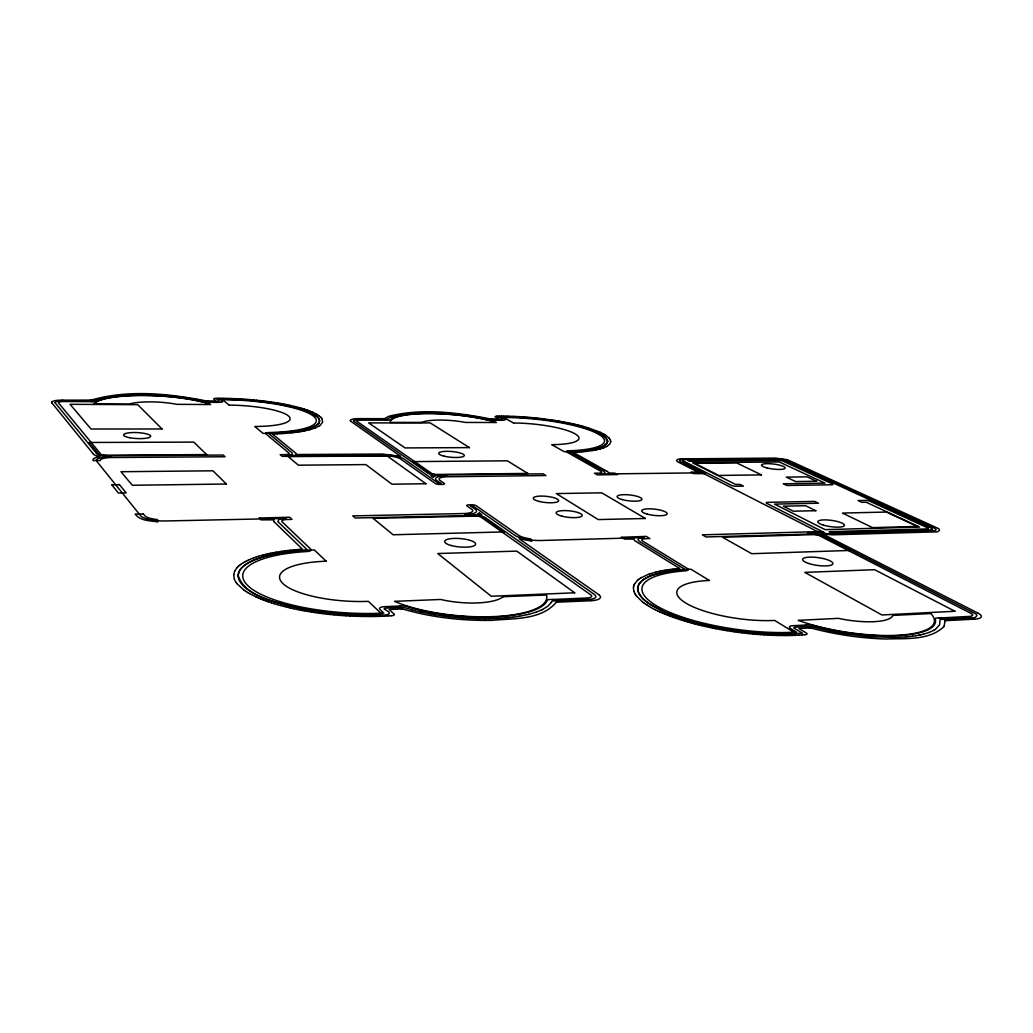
<?xml version="1.0" encoding="UTF-8"?>
<svg xmlns="http://www.w3.org/2000/svg" width="1033" height="1033" viewBox="0 0 1033 1033"><rect width="100%" height="100%" fill="white"/><g stroke="black" fill="none" stroke-linecap="round" stroke-linejoin="round"><path stroke-width="1.5" d="M633.423 587.803L633.758 590.837M238.21 575.807C238.391 568.821 245.053 564.483 250.632 561.616M233.742 574.555L234.233 578.919L235.886 582.302M610.761 441.53L609.767 444.138L606.655 446.514M607.636 441.207C604.834 449.071 593.652 448.645 586.809 450.323M353.557 420.638L354.035 421.438M633.423 587.751L633.539 586.809M233.742 574.49L234.633 571.339M633.552 586.757L633.758 585.827M633.784 585.776L634.107 584.872M51.663 402.237L51.727 402.057A5.591 1.136 2.5 0 1 51.895 401.863M638.756 584.536L637.697 589.223L638.82 593.265L642.758 598.546L647.885 602.859L665.575 612.504L690.509 621.233L720.44 628.167L749.002 632.235L777.048 633.991L802.551 633.242L794.3 628.219A3.022 0.878 8.3 0 1 795.242 627.121L809.11 626.385A3.009 0.878 8.4 0 1 811.977 626.721L830.015 631.021M944.162 625.998L944.937 621.504M634.12 584.82L634.559 583.929M319.016 422.807L319.559 420.689L318.371 417.952M234.659 571.288L236.583 568.266M944.149 626.024L943.671 626.85M353.57 420.612L358.335 419.372L386.768 419.359L390.526 417.384M551.286 602.471L551.867 601.4A2.97 0.878 6 0 1 553.559 600.883L588.707 599.36C591.108 599.631 598.804 598.159 594.814 594.801L484.542 517.068L476.6 514.873L464.76 514.589A18.968 4.803 5 0 0 475.154 509.14L470.415 505.808L472.727 505.77L515.002 535.43A19.679 5.178 5.7 0 0 541.034 540.491L644.101 537.586C642.048 537.25 635.36 538.567 639.117 541.176L683.911 568.757A2.737 0.749 7 0 1 683.02 569.635L665.523 571.791L651.862 575.381M638.756 584.523L642.474 580.314M634.585 583.877L637.464 580.365M551.286 602.484L547.916 606.151L542.57 609.496M319.016 422.807C314.122 428.63 305.652 429.276 298.692 430.877M943.658 626.876C928.59 640.899 905.076 638.174 885.991 639.014C859.792 638.239 833.683 634.288 808.413 627.328A4.881 1.407 8.4 0 1 806.14 625.107A4.881 1.407 8.4 0 1 812.597 625.314A85.984 23.746 8.6 0 0 898.374 635.631A85.984 23.746 8.6 0 0 935.214 618.857A4.791 1.304 9.4 0 1 939.526 618.108A4.791 1.304 9.4 0 1 944.614 620.084L944.937 621.479M51.779 401.979L52.27 401.553A5.578 1.136 2.5 0 1 52.399 401.475L52.722 401.321A5.578 1.136 2.5 0 1 52.903 401.243L53.29 401.101A5.578 1.136 2.5 0 1 53.509 401.036L53.974 400.907A5.578 1.136 2.5 0 1 54.233 400.843L54.775 400.727A5.578 1.136 2.5 0 1 55.059 400.675L55.653 400.572A5.565 1.136 2.5 0 1 55.976 400.52L56.634 400.43A5.565 1.136 2.5 0 1 56.983 400.391L57.693 400.313A5.565 1.136 2.5 0 1 58.055 400.288L58.816 400.223A5.565 1.136 2.5 0 1 59.204 400.21L60.004 400.171A5.565 1.136 2.5 0 1 60.405 400.145L61.231 400.133A5.565 1.136 2.5 0 1 61.657 400.12L62.522 400.12M236.634 568.215L237.474 567.272M237.525 567.22L238.468 566.291M388.253 416.519L383.992 418.985A3.409 0.71 4.6 0 0 386.6 420.018A3.409 0.71 4.6 0 0 390.629 419.785A62.2 13.067 5 0 1 487.808 419.953A3.306 0.671 5.3 0 0 492.392 420.199A3.306 0.671 5.3 0 0 491.618 419.191C458.045 412.554 422.368 407.854 388.744 416.312M238.52 566.239L239.579 565.335M320.307 425.196L322.658 422.032L321.934 418.636M637.516 580.326L638.459 579.539M239.63 565.283L240.792 564.405M642.487 580.301L643.52 579.539M935.756 629.071L939.63 624.681L940.03 619.929A2.944 0.801 9.4 0 1 941.205 619.4L971.911 617.773C975.462 618.651 979.491 614.842 974.39 613.215L823.043 535.843L816.031 533.725L807.574 532.989L821.274 532.77M638.51 579.5L639.556 578.725M319.61 425.712L320.269 425.222M240.857 564.354L243.543 562.585M643.533 579.526L650.222 576.014M639.608 578.687L640.757 577.951M935.265 629.407L933.677 630.375M319.571 425.738L315.956 427.623M640.822 577.899L648.22 574.425M243.62 562.546L245.066 561.72M933.677 630.375L929.145 632.428M245.157 561.668L246.706 560.867M606.616 446.54L603.788 447.793M542.557 609.496L541.124 610.193M90.362 400.365L89.948 400.572A3.577 0.723 2.7 0 0 92.002 401.605A3.577 0.723 2.7 0 0 96.611 401.398A64.976 13.468 3.1 0 1 203.165 402.005A3.448 0.697 3.4 0 0 208.02 402.263A3.448 0.697 3.4 0 0 207.93 401.269C169.632 393.586 128.35 389.144 90.388 400.352M250.657 561.616C267.676 553.688 286.722 551.687 305.226 550.344A2.841 0.788 3.6 0 0 306.878 549.479L278.213 521.923M246.797 560.816L248.436 560.041M94.339 400.481L60.56 400.881L56.337 401.514L55.02 402.625M541.111 610.193L536.243 612.13M390.526 417.371L391.326 417.035M248.527 560.002L252.194 558.466M94.352 400.481L96.715 399.564M314.833 428.075L315.904 427.649M391.339 417.035L402.625 414.246M650.248 576.001L651.836 575.394M252.297 558.427L254.208 557.717M314.768 428.101L310.972 429.354M929.132 632.428L923.489 634.172M603.737 447.805L600.199 448.929M648.324 574.387L650.002 573.806M254.312 557.678L256.313 556.994M536.217 612.143L528.496 614.39M96.728 399.564L104.669 397.485M256.416 556.955L258.495 556.296M650.093 573.767L655.852 572.114M806.373 625.017L792.685 625.701A7.554 2.195 8.3 0 0 790.374 628.348L796.43 632.054L793.899 632.209A100.382 28.382 7.7 0 1 658.163 606.745A100.382 28.382 7.7 0 1 685.008 570.849A9.891 2.673 7 0 0 685.434 570.823A6.844 1.859 7 0 0 687.578 568.679L642.242 540.84A7.812 2.027 6.6 0 1 645.212 538.709L649.847 538.567L646.284 536.398L621.298 537.289A8.471 2.195 6.4 0 1 624.203 539.097L633.939 539.084A6.508 1.679 6.6 0 0 633.939 539.213L633.965 539.484A6.508 1.692 6.6 0 0 634.004 539.613L634.146 539.897A6.508 1.692 6.6 0 0 634.236 540.039L634.469 540.324A6.508 1.692 6.6 0 0 634.598 540.466L634.933 540.75A6.508 1.692 6.6 0 0 635.114 540.905L679.74 568.524L677.738 568.679M258.612 556.258L263.131 554.979M309.526 429.754L310.894 429.379M600.134 448.955L595.912 449.936M309.448 429.78L304.722 430.864M263.26 554.953L265.571 554.372M923.476 634.172L920.739 634.804M528.483 614.403L519.496 616.223M655.968 572.075L660.177 571.133M265.701 554.334L268.076 553.791M400.107 606.035L384.418 606.668A7.735 2.389 4.3 0 0 379.86 609.328L383.798 613.06L380.88 613.202A103.455 30.512 3.9 0 1 249.676 587.299A103.455 30.512 3.9 0 1 306.53 551.557A10.24 2.854 3.6 0 0 307.008 551.532A7.089 1.976 3.6 0 0 310.985 549.414L281.906 521.613A8.096 2.143 3.5 0 1 286.787 519.509L292.029 519.379L289.718 517.223L259.051 518.049A8.819 2.324 3.2 0 1 260.884 519.857L274.081 519.831A6.74 1.782 3.5 0 0 273.965 519.961L273.797 520.232A6.753 1.782 3.5 0 0 273.745 520.361L273.68 520.645A6.753 1.782 3.5 0 0 273.668 520.787L273.706 521.058A6.753 1.782 3.5 0 0 273.758 521.213L273.9 521.497A6.753 1.782 3.5 0 0 274.003 521.639L274.249 521.936M268.218 553.753L270.672 553.236M919.783 635.011L920.726 634.817M104.682 397.485L131.785 394.761M270.801 553.21L273.319 552.707M918.802 635.205L919.77 635.011M660.294 571.107L662.45 570.694M302.979 431.2L304.632 430.877M594.324 450.233L595.821 449.949M918.789 635.205L915.755 635.734M273.461 552.681L276.043 552.216M301.158 431.523L302.876 431.213M662.566 570.668L664.8 570.281M592.684 450.517L594.246 450.259M276.198 552.19L281.686 551.325M519.47 616.223L513.272 617.14M299.26 431.833L301.055 431.536M298.666 430.877L268.89 433.653L292.158 452.906C293.333 455.798 286.98 455.256 285.082 455.488L381.797 454.843A17.277 3.964 4.5 0 1 403.709 458.859L438.805 483.56L441.039 483.534L436.727 480.5A17.832 4.248 5 0 1 446.798 475.826L435.797 475.516L428.592 473.605L354.048 421.451M664.929 570.255L667.228 569.893M592.593 450.543L587.312 451.266M915.742 635.734L912.526 636.199M402.638 414.246L411.831 413.226M297.297 432.117L299.157 431.846M667.357 569.88L669.72 569.545M281.841 551.299L284.604 550.925M297.194 432.13L293.191 432.633M492.057 420.25L502.348 420.276A5.075 1.033 5.3 0 0 504.917 419.178L501.896 417.461L503.742 417.461A72.672 15.237 5.5 0 1 596.635 433.214A72.672 15.237 5.5 0 1 569.26 450.775A7.851 1.704 5.8 0 0 568.912 450.775A5.423 1.175 5.8 0 0 566.794 452.054L601.335 471.59A6.779 1.537 6 0 1 598.572 473.166L594.453 473.217L597.423 474.922L617.566 474.534A7.347 1.653 6.2 0 1 615.048 473.127L608.476 473.062A5.643 1.278 6.1 0 0 608.514 472.907L608.502 472.714M912.513 636.199L909.13 636.599M284.759 550.899L287.574 550.55M669.849 569.532L672.276 569.235M513.259 617.14L505.305 617.979M585.027 450.543L586.783 450.323M287.729 550.524L290.583 550.215M291.035 432.866L293.075 432.646M585.388 451.473L587.209 451.279M672.418 569.209L674.898 568.951M585.001 450.543L569.583 451.873L604.085 471.384C607.197 473.579 601.038 474.237 599.514 474.031L702.22 472.817M207.775 402.302L218.88 402.379A5.268 1.072 3.5 0 0 222.521 401.333L220.507 399.642L222.521 399.642A75.383 15.831 3.6 0 1 312.599 415.473A75.383 15.831 3.6 0 1 269.368 432.53A8.122 1.782 3.7 0 0 268.993 432.53A5.604 1.227 3.7 0 0 265.701 433.77L288.982 453.1A7.011 1.601 3.7 0 1 284.759 454.636L280.175 454.675L282.177 456.354L384.224 455.682A13.816 3.164 4.5 0 1 399.952 458.562L435.461 483.612A3.603 0.865 4.9 0 0 440.11 484.477L442.344 484.451A3.603 0.865 4.9 0 0 444.384 483.496L439.606 480.113A14.268 3.396 5 0 1 446.837 476.755L545.902 475.542L543.061 473.824L439.942 474.999A7.037 1.653 4.9 0 1 431.768 473.488L356.876 421.309A6.353 1.33 4.4 0 1 360.427 420.044L386.923 420.057M290.751 550.189L293.656 549.905M909.117 636.599L905.579 636.922M290.919 432.879L284.243 433.46M583.413 451.653L585.285 451.486M675.04 568.925L677.583 568.692M804.991 634.727L805.456 634.675A4.571 1.343 8.4 0 0 806.489 633.113L798.896 628.503L810.453 627.883M293.824 549.892L296.781 549.633M581.372 451.834L583.309 451.666M505.279 617.979L489.487 618.767M801.931 634.959L804.836 634.74M296.949 549.621L299.944 549.388M391.287 615.758L391.83 615.72A4.687 1.459 4.3 0 0 394.154 614.144L389.196 609.509L402.483 608.928M974.765 619.116L975.668 619.051A7.308 1.95 9.6 0 0 976.082 619.012L976.869 618.909A7.308 1.95 9.6 0 0 977.244 618.857L977.954 618.715A7.308 1.95 9.6 0 0 978.29 618.651L978.897 618.483A7.308 1.95 9.6 0 0 979.181 618.393L979.697 618.199A7.296 1.95 9.6 0 0 979.93 618.096L980.356 617.863A7.296 1.937 9.6 0 0 980.537 617.747L980.846 617.502A7.296 1.937 9.6 0 0 980.963 617.372L981.169 617.101A7.296 1.937 9.6 0 0 981.247 616.959L981.337 616.662A7.283 1.937 9.6 0 0 981.35 616.507L981.324 616.197A7.283 1.937 9.6 0 0 981.285 616.042L981.156 615.707A7.283 1.937 9.6 0 0 981.066 615.552L980.821 615.203A7.283 1.937 9.6 0 0 980.679 615.035L980.33 614.687A7.27 1.924 9.5 0 0 980.136 614.519L979.684 614.17A7.27 1.924 9.5 0 0 979.439 613.989L978.884 613.641A7.27 1.924 9.5 0 0 978.587 613.46L977.928 613.098M905.567 636.922L895.417 637.426M411.844 413.226L418.765 412.826M579.268 451.976L581.256 451.834M281.88 433.615L284.127 433.473M300.112 549.375L302.449 549.22L274.326 522.001M590.876 600.715L591.909 600.651A7.334 2.156 6.3 0 0 592.4 600.612L593.355 600.509A7.334 2.156 6.3 0 0 593.807 600.457L594.685 600.328A7.321 2.143 6.3 0 0 595.111 600.25L595.912 600.096A7.321 2.143 6.3 0 0 596.286 600.005L597.009 599.811A7.321 2.143 6.3 0 0 597.345 599.708L597.965 599.476A7.321 2.143 6.3 0 0 598.249 599.36L598.778 599.114A7.321 2.143 6.3 0 0 599.011 598.985L599.437 598.714A7.308 2.143 6.3 0 0 599.618 598.572L599.941 598.275A7.308 2.131 6.3 0 0 600.07 598.133L600.276 597.823A7.308 2.131 6.3 0 0 600.354 597.655L600.444 597.332A7.296 2.131 6.3 0 0 600.47 597.164L600.444 596.829A7.296 2.131 6.3 0 0 600.418 596.661L600.289 596.312A7.296 2.131 6.3 0 0 600.199 596.131L599.953 595.783A7.283 2.131 6.3 0 0 599.811 595.602L599.463 595.253A7.283 2.118 6.3 0 0 599.269 595.073L598.804 594.711M387.724 615.978L391.094 615.771M798.806 635.153L801.776 634.972M577.111 452.105L579.151 451.989M281.751 433.628L276.986 433.873M944.795 620.717L974.545 619.141M384.108 616.172L387.53 615.991M574.903 452.222L576.995 452.118M795.604 635.308L798.638 635.166M556.542 602.213L590.618 600.728M274.481 433.963L276.857 433.873M574.774 452.222L573.134 452.286L607.107 471.358M380.441 616.314L383.914 616.172M418.778 412.826L421.503 412.748M792.35 635.424L795.436 635.321M498.009 416.816C528.754 416.803 559.834 419.927 589.275 429.095M131.798 394.761L158.243 395.084M274.352 433.976L272.48 434.028L295.787 453.164A5.836 1.33 3.8 0 1 295.877 453.28L296.006 453.487A5.836 1.33 3.8 0 1 296.058 453.603L296.097 453.81A5.836 1.33 3.8 0 1 296.097 453.913L296.058 454.12A5.836 1.343 3.8 0 1 296.006 454.223L295.877 454.43A5.849 1.343 3.8 0 1 295.787 454.52L382.43 454.042L400.662 456.341L351.026 421.438M376.735 616.417L380.247 616.314M421.516 412.748L428.127 412.684M789.018 635.502L792.169 635.437M895.391 637.426L871.206 636.767M496.821 416.144L494.988 416.583L498.9 418.907L490.365 418.894M372.978 616.481L376.529 616.417M489.461 618.767L484.955 618.806M215.923 398.325L213.573 398.803L216.117 401.036L206.768 400.985M358.8 418.636L358.012 418.636A5.281 1.11 4.4 0 0 357.638 418.649L356.901 418.675A5.281 1.11 4.4 0 0 356.54 418.688L355.843 418.727A5.281 1.11 4.4 0 0 355.507 418.752L354.861 418.817A5.281 1.11 4.4 0 0 354.551 418.856L353.957 418.933A5.281 1.11 4.4 0 0 353.673 418.972L353.144 419.062A5.294 1.11 4.4 0 0 352.886 419.114L352.408 419.23A5.294 1.11 4.4 0 0 352.188 419.282L351.788 419.411A5.294 1.11 4.4 0 0 351.607 419.475L351.272 419.605A5.294 1.11 4.4 0 0 351.13 419.682L350.871 419.824A5.294 1.11 4.4 0 0 350.755 419.902L350.587 420.057A5.294 1.11 4.4 0 0 350.51 420.147L350.419 420.302A5.294 1.11 4.4 0 0 350.381 420.392L350.445 420.831A5.307 1.11 4.4 0 0 350.497 420.922L350.639 421.115A5.307 1.11 4.4 0 0 350.742 421.206L350.975 421.399M785.622 635.54L788.838 635.502M496.938 416.144L499.042 416.131M369.194 616.507L372.784 616.481M216.052 398.325L218.389 398.312M499.171 416.131L501.315 416.118M358.993 418.636L384.341 418.675M484.929 618.806L478.821 618.754M782.188 635.527L785.442 635.54M218.518 398.312L220.868 398.325M428.14 412.684L436.042 412.826M365.385 616.494L369.001 616.507M62.742 400.12L90.542 400.288M501.431 416.118L503.6 416.131M220.997 398.325L223.373 398.351M778.688 635.489L782.007 635.527M503.717 416.144L505.925 416.17M361.55 616.43L365.178 616.494M223.502 398.351L225.891 398.389M506.041 416.17L508.262 416.222M226.02 398.389L228.422 398.454M478.796 618.754L469.46 618.405M775.15 635.398L778.508 635.489M357.689 616.339L361.343 616.43M508.391 416.222L513.014 416.376M228.551 398.454L230.966 398.531M436.055 412.826L448.296 413.484M353.803 616.197L357.483 616.327M771.574 635.269L774.97 635.398M231.095 398.531L233.51 398.622M513.143 416.376L515.415 416.48M233.652 398.635L238.636 398.867M767.958 635.101L771.38 635.269M349.916 616.017L353.596 616.184M515.544 416.48L517.843 416.596M158.256 395.084L161.484 395.277M469.434 618.405L463.158 618.018M517.972 416.609L520.27 416.738M764.304 634.895L767.764 635.101M346.029 615.797L349.709 616.004M238.765 398.867L241.193 399.009M520.4 416.751L525.164 417.074M241.335 399.022L243.762 399.177M161.497 395.277L164.712 395.497M342.13 615.539L345.823 615.784M760.637 634.649L764.11 634.882M243.891 399.19L246.319 399.358M448.322 413.484L453.461 413.91M164.738 395.497L167.927 395.755M871.181 636.767L866.687 636.405M463.133 618.018L455.269 617.347M246.461 399.371L248.876 399.551M338.243 615.242L341.923 615.526M525.306 417.074L527.631 417.255M756.931 634.365L760.43 634.636M527.76 417.267L530.097 417.461M249.005 399.564L251.419 399.771M167.94 395.755L178.425 396.814M939.074 618.044L969.961 616.365A8.716 2.324 9.5 0 0 971.42 613.641L819.453 535.714A7.554 1.834 7.8 0 0 810.195 534.022L706.043 536.966L702.324 534.836L818.678 531.595A3.745 0.904 7.9 0 1 822.333 532.021L823.947 532.382L766.706 503.316A3.538 0.813 7.4 0 1 767.881 502.335L814.727 501.405L818.485 503.226L774.53 504.117L825.083 529.632L919.641 527.05L866.196 502.258L861.909 502.348L858.049 500.553L865.176 500.411A3.473 0.762 8 0 1 869.954 501.25L927.647 527.876A3.667 0.839 8.5 0 1 926.846 528.948L829.112 531.672L831.139 532.692L930.423 529.877A6.121 1.395 8.5 0 0 931.611 528.276L784.886 460.731A5.32 1.098 7.2 0 0 778.378 459.62L687.901 460.382L689.463 461.17L778.688 460.382A3.189 0.659 7.2 0 1 783.04 461.131L832.366 483.896A3.357 0.723 7.6 0 1 831.41 484.787L786.746 485.471L783.208 483.767L824.993 483.147L779.308 461.958L692.588 462.745L735.638 484.477L740.002 484.412L743.437 486.143L736.129 486.246A3.409 0.762 7 0 1 731.48 485.433L682.994 460.808M552.19 599.527L587.583 597.952A8.755 2.557 6.2 0 0 591.225 595.228L481.146 517.223A7.683 1.976 5.1 0 0 472.21 515.506L355.236 518.011L352.718 515.893L464.682 513.517A15.172 3.848 5 0 0 472.158 509.618L466.955 505.886A3.758 0.943 5.1 0 1 469.008 504.827L471.319 504.775A3.758 0.943 5.1 0 1 476.187 505.705L519.302 535.753A15.74 4.145 5.7 0 0 530.316 538.839L530.885 539.071A8.613 2.286 5.7 0 0 531.918 541.111L519.199 538.813L598.688 594.621M753.212 634.042L756.737 634.352M334.356 614.893L338.036 615.216M530.226 417.474L535.029 417.926M251.561 399.784L253.95 399.991M92.337 401.643L63.245 401.501A6.689 1.369 2.5 0 0 58.377 402.728L100.911 454.236A7.412 1.704 2.4 0 0 108.749 455.76L223.205 455.036L225.026 456.741L110.751 457.542A15.03 3.512 2.4 0 0 100.111 460.473L100.149 460.705A8.212 1.924 2.3 0 0 93.151 460.653C91.395 458.342 97.864 456.844 99.956 456.599A6.211 1.433 2.4 0 1 99.53 456.521L98.742 456.354A6.211 1.433 2.4 0 1 98.367 456.263L97.644 456.082A6.211 1.433 2.4 0 1 97.309 455.992L96.65 455.798A6.211 1.433 2.4 0 1 96.34 455.695L95.759 455.501A6.211 1.433 2.4 0 1 95.488 455.385L94.997 455.179A6.211 1.433 2.4 0 1 94.765 455.075L94.352 454.843A6.211 1.433 2.4 0 1 94.171 454.74L93.848 454.507A6.198 1.433 2.4 0 1 93.706 454.404L93.461 454.158M866.661 636.393L845.226 633.771M453.474 413.91L467.742 415.537M254.092 400.003L256.481 400.236M749.48 633.681L753.005 634.017M330.495 614.519L334.15 614.88M455.243 617.347L448.981 616.662M535.159 417.939L537.483 418.184M256.61 400.249L261.478 400.778M745.736 633.268L749.274 633.655M326.648 614.106L330.289 614.506M537.625 418.197L539.949 418.455M540.078 418.468L542.402 418.739M261.607 400.791L263.944 401.075M741.978 632.829L745.529 633.255M322.812 613.654L326.441 614.08M178.451 396.814L181.485 397.189M448.955 616.662L444.293 616.068M542.532 418.752L552.074 420.044M264.074 401.088L266.398 401.372M738.233 632.351L741.784 632.803M319.016 613.163L322.619 613.628M266.527 401.398L271.214 402.031M181.498 397.189L183.5 397.46M734.489 631.834L738.04 632.325M444.267 616.068L435.087 614.687M183.512 397.46L195.857 399.487M467.768 415.537L470.725 415.963M315.259 612.634L318.823 613.124M271.343 402.057L273.59 402.379M730.757 631.292L734.295 631.809M470.751 415.976L477.517 417.074M552.203 420.057L554.463 420.405M311.527 612.065L315.065 612.595M273.719 402.405L278.226 403.128M727.038 630.698L730.563 631.253M554.579 420.418L556.813 420.78M845.201 633.771L842.153 633.281M307.847 611.459L311.333 612.027M556.942 420.805L559.15 421.167M842.127 633.281L830.028 631.034M723.345 630.078L726.845 630.672M435.061 614.687L430.567 613.899M278.355 403.141L280.498 403.516M559.279 421.193L563.747 421.981M304.219 610.826L307.653 611.433M477.53 417.074L483.082 418.12M719.665 629.42L723.139 630.04M280.614 403.541L282.732 403.916M430.554 613.899L421.826 612.143M300.629 610.167L304.025 610.8M716.011 628.735L719.472 629.394M563.863 422.006L568.215 422.846M282.848 403.942L284.914 404.329M195.87 399.487L197.626 399.836M285.031 404.355L289.175 405.194M712.396 628.012L715.817 628.697M297.104 609.457L300.435 610.129M483.095 418.12C487.008 419.656 511.361 422.303 498.022 416.828M568.331 422.871L570.397 423.298M197.639 399.836L200.208 400.378M708.819 627.263L712.215 627.974M293.63 608.721L296.91 609.418M570.513 423.323L572.54 423.762M289.279 405.22L291.229 405.646M200.221 400.378L206.045 401.617L217.924 401.708L219.5 401.411L216.723 398.996L248.682 400.171L276.87 403.606L298.498 408.358M705.281 626.489L708.638 627.225M420.405 611.82L421.8 612.13M572.656 423.788L574.645 424.24M290.234 607.959L293.449 608.682M420.379 611.82L412.154 609.806M291.332 405.672L295.193 406.589M701.794 625.675L705.1 626.45M574.761 424.266L576.724 424.718M286.903 607.172L290.053 607.921M698.36 624.836L701.614 625.636M576.827 424.744L578.738 425.209M578.854 425.234L580.727 425.712M295.296 406.602L298.95 407.557M283.636 606.345L286.722 607.133M694.964 623.984L698.179 624.797M580.83 425.738L582.651 426.229M691.645 623.093L694.796 623.932M280.459 605.493L283.468 606.306M412.128 609.793L405.039 607.766A3.086 0.943 4.4 0 0 402.108 607.417L386.187 608.114A3.099 0.956 4.3 0 0 384.315 609.212C404.755 619.477 356.269 613.215 353.376 614.7C335.17 613.912 316.989 611.872 299.118 608.23C278.2 601.916 246.784 599.217 238.21 575.82M582.754 426.255L588.151 427.804M299.041 407.583L300.745 408.061M688.378 622.176L691.464 623.041M277.361 604.628L280.292 605.454M300.835 408.087L302.475 408.564M685.176 621.233L688.21 622.124M298.524 408.358L304.812 410.359M274.339 603.724L277.193 604.576M682.051 620.278L685.008 621.195M302.566 408.59L304.154 409.081M588.242 427.843L600.263 432.298M271.408 602.794L274.184 603.672M678.991 619.296L681.883 620.226M304.244 409.107L305.768 409.61M676.008 618.302L678.836 619.245M268.567 601.852L271.253 602.743M305.858 409.636L307.317 410.14M589.301 429.095L590.824 429.625M673.116 617.282L675.853 618.25M265.83 600.883L268.425 601.8M590.85 429.638L593.743 430.709M307.408 410.166L308.802 410.669M304.838 410.359L313.373 414.078M670.301 616.249L672.961 617.23M263.183 599.889L265.688 600.832M308.88 410.708L311.579 411.767M667.576 615.203L670.159 616.197M260.626 598.882L263.041 599.837M593.755 430.722L604.382 436.288M664.929 614.144L667.434 615.151M258.185 597.849L260.497 598.817M662.385 613.073L664.8 614.08M311.643 411.793L312.857 412.322M659.932 611.975L662.256 613.008M255.848 596.803L258.056 597.797M312.922 412.348L316.253 414.013M657.582 610.877L659.803 611.923M826.038 535.688L825.457 535.404A6.288 1.524 7.9 0 0 825.147 535.275L824.502 535.004A6.288 1.524 7.9 0 0 824.166 534.874L823.443 534.616A6.288 1.524 7.9 0 0 823.069 534.487L822.294 534.242A6.275 1.524 7.9 0 0 821.894 534.126L821.067 533.893A6.275 1.524 7.9 0 0 820.641 533.777L832.469 534.823L934.284 531.905C937.525 532.821 942.432 529.593 937.151 527.953L787.34 459.711L775.486 458.097L682.464 458.846C680.682 458.471 673.736 459.491 677.738 461.803L697.714 472.029L690.922 472.249A7.244 1.601 6.7 0 1 693.582 473.618L703.835 473.643A3.331 0.736 6.8 0 0 705.1 472.778L683.2 461.635A5.41 1.162 6.6 0 1 682.981 460.821M600.341 432.336L603.724 434.054M255.732 596.751L249.495 593.588M655.322 609.78L657.453 610.826M826.18 535.753L977.76 613.008M653.166 608.657L655.206 609.715M651.126 607.546L653.063 608.605M649.176 606.423L651.022 607.481M247.597 592.49L249.392 593.536M603.776 434.08L605.674 435.216M316.318 414.039L317.247 414.582M313.386 414.091L317.893 417.397M647.342 605.286L649.086 606.358M607.197 471.41L607.559 471.629A5.643 1.278 6.1 0 1 607.714 471.745L607.985 471.965A5.643 1.278 6.1 0 1 608.101 472.068L608.295 472.288A5.643 1.278 6.1 0 1 608.411 472.52M245.828 591.393L247.507 592.438M317.299 414.62L318.977 415.731M645.612 604.163L647.252 605.235M244.162 590.269L245.738 591.328M605.712 435.255L609.199 438.134M643.998 603.027L645.535 604.098M244.085 590.217L236.738 583.49M642.5 601.903L643.921 602.975M319.016 415.757L320.992 417.461M642.423 601.839L636.69 596.299M604.382 436.3L607.636 441.207M321.018 417.487L321.922 418.61M278.2 521.897C276.857 518.23 284.152 518.708 286.412 518.385L165.629 520.968A20.712 5.423 2.5 0 1 140.708 515.841L96.676 461.196A18.801 4.39 2.4 0 1 111.422 456.638L102.706 456.082L97.089 454.094L55.033 402.65M609.225 438.16L610.348 439.838M51.844 402.831L93.409 454.107M635.876 595.202L636.638 596.235M235.924 582.354L236.686 583.438M635.166 594.104L635.824 595.137M51.702 402.599A5.591 1.136 2.5 0 1 51.676 402.392L51.805 402.78M634.585 593.019L635.14 594.052M634.559 592.968L633.771 590.902M610.361 439.864L610.761 441.504M892.848 615.41L892.796 615.552A43.502 12.009 8.6 0 1 838.473 618.341L798.238 620.355A84.887 23.436 8.6 0 0 897.496 635.269A84.887 23.436 8.6 0 0 930.94 613.563L892.848 615.41M556.826 601.568C541.912 620.433 513.272 618.276 491.488 620.381C460.86 620.756 429.986 617.321 400.636 608.36A4.997 1.537 4.4 0 1 399.784 606.139A4.997 1.537 4.4 0 1 406.782 606.358A87.456 25.864 5 0 0 494.084 616.972A87.456 25.864 5 0 0 547.322 600.315A4.816 1.433 5.9 0 1 552.668 599.579A4.816 1.433 5.9 0 1 556.826 601.568M94.119 403.929L129.138 404.097A32.875 6.818 3.1 0 1 176.85 404.342L210.629 404.536A64.136 13.3 3.1 0 0 143.548 395.497A64.136 13.3 3.1 0 0 94.119 403.929M503.032 596.725L502.864 596.867A44.238 13.067 5 0 1 440.665 599.463L394.593 601.348A86.32 25.528 5 0 0 493.361 616.611A86.32 25.528 5 0 0 546.522 595.021L503.032 596.725M479.415 512.988L477.491 513.995L478.615 514.163A6.379 1.627 5.2 0 1 479.092 514.24L480.022 514.408A6.379 1.627 5.2 0 1 480.487 514.486L481.391 514.679A6.379 1.627 5.2 0 1 481.83 514.77L479.415 512.988M433.111 477.039L430.903 475.554A5.888 1.395 4.8 0 0 431.303 475.645L432.13 475.813A5.901 1.395 4.8 0 0 432.556 475.89L433.421 476.032A5.901 1.395 4.9 0 0 433.86 476.11L434.893 476.252L433.111 477.039M422.058 422.394L390.151 422.432A61.399 12.9 5 0 1 429.082 413.574A61.399 12.9 5 0 1 496.356 422.497L465.534 422.445A31.468 6.611 5 0 0 422.058 422.394M119.402 484.554L118.808 484.645A8.522 2.092 2.3 0 1 112.39 484.735L111.667 484.658L118.343 493.012L126.181 492.896L119.402 484.554M954.918 611.265L881.924 614.971L804.823 572.385L874.602 569.699L954.918 611.265M574.722 592.8L491.269 596.261L437.76 553.533L516.771 551.118L574.722 592.8M850.185 550.434L751.74 553.701L722.48 537.25L819.014 534.487L850.185 550.434M932.115 530.897L830.584 533.79A9.956 2.389 7.9 0 1 816.883 531.285L680.579 461.79A8.664 1.859 6.6 0 1 684.001 459.62L776.274 458.846A8.509 1.769 7.2 0 1 787.869 460.834L934.219 528.044A9.788 2.234 8.5 0 1 932.115 530.897M917.239 526.417L872.588 527.631L842.424 513.065L886.314 512.058L917.239 526.417M504.091 531.918L393.108 534.771L373.145 518.359L481.572 516.009L504.091 531.918M645.367 518.476L598.236 519.573L556.309 493.58L601.761 492.831L645.367 518.476M815.825 510.702L793.318 511.206L783.337 506.196L805.701 505.731L815.825 510.702M143.29 513.93L135.168 514.085C140.243 520.994 150.147 520.697 157.817 521.846A9.039 2.389 2.5 0 1 157.571 519.573L156.577 519.483A16.567 4.339 2.5 0 1 145.201 516.19L143.29 513.93M816.612 481.249L795.617 481.559L786.281 477.117L807.147 476.846L816.612 481.249M226.382 484.025L132.314 485.265L120.99 471.719L212.927 470.803L226.382 484.025M425.932 483.741L391.959 484.206L365.85 464.592L298.408 465.186L288.142 456.599L387.091 455.915L425.932 483.741M527.773 473.411L431.252 474.509L412.774 461.609L507.358 460.821L527.773 473.411M761.463 474.909L718.723 475.438L694.576 463.262L736.594 462.874L761.463 474.909M206.677 454.572L99.555 455.243L89.07 442.473L193.752 442.111L206.677 454.572M469.421 447.612L405.091 447.935L368.626 422.884L430.245 422.936L469.421 447.612M162.039 428.992L91.046 429.018L70.076 404.316L137.725 404.665L162.039 428.992M513.556 423.026L502.554 416.79A75.809 15.895 5.5 0 1 601.077 434.118A75.809 15.895 5.5 0 1 564.134 451.666L551.751 444.655A47.027 9.865 5.5 0 0 574.955 433.77A47.027 9.865 5.5 0 0 513.556 423.026M709.361 580.469L690.948 569.209A104.733 29.608 7.7 0 0 652.03 605.609A104.733 29.608 7.7 0 0 796.314 633.681L774.66 620.433A64.937 18.349 7.7 0 1 685.692 603.001A64.937 18.349 7.7 0 1 709.361 580.469M229.106 405.117L221.721 398.983A78.637 16.515 3.6 0 1 316.795 416.376A78.637 16.515 3.6 0 1 263.066 433.382L254.738 426.461A48.783 10.24 3.6 0 0 288.388 415.912A48.783 10.24 3.6 0 0 229.106 405.117M326.196 561.229L314.329 549.943A107.936 31.829 3.9 0 0 243.736 586.163A107.936 31.829 3.9 0 0 382.442 614.687L368.407 601.348A66.925 19.717 3.9 0 1 282.99 583.632A66.925 19.717 3.9 0 1 326.196 561.229M562.146 516.216A13.106 3.28 5.9 0 0 582.186 515.532A13.106 3.28 5.9 0 0 563.14 510.612A13.106 3.28 5.9 0 0 562.146 516.216M539.019 501.392A12.758 3.112 5.7 0 0 558.659 500.798A12.758 3.112 5.7 0 0 540.259 496.098A12.758 3.112 5.7 0 0 539.019 501.392M646.981 514.034A12.861 3.138 6.6 0 0 667.137 513.956A12.861 3.138 6.6 0 0 649.124 508.83A12.861 3.138 6.6 0 0 646.981 514.034M622.15 499.572A12.512 2.983 6.3 0 0 641.893 499.559A12.512 2.983 6.3 0 0 624.526 494.665A12.512 2.983 6.3 0 0 622.15 499.572M129.564 437.695A13.519 2.983 2.8 0 0 150.637 436.417A13.519 2.983 2.8 0 0 131.32 432.607A13.519 2.983 2.8 0 0 129.564 437.695M443.932 456.121A12.887 2.892 5 0 0 464.269 455.773A12.887 2.892 5 0 0 446.308 451.318A12.887 2.892 5 0 0 443.932 456.121M451.085 545.489A15.547 4.209 5 0 0 475.554 544.468A15.547 4.209 5 0 0 453.784 538.425A15.547 4.209 5 0 0 451.085 545.489M808.839 563.527A15.275 3.9 8 0 0 832.818 563.928A15.275 3.9 8 0 0 811.654 557.11A15.275 3.9 8 0 0 808.839 563.527M823.353 525.087A13.468 3.164 7.9 0 0 844.439 525.577A13.468 3.164 7.9 0 0 825.703 519.896A13.468 3.164 7.9 0 0 823.353 525.087M767.093 467.936A11.879 2.505 7.2 0 0 785.132 468.052A11.879 2.505 7.2 0 0 767.803 463.649A11.879 2.505 7.2 0 0 767.093 467.936M350.368 420.573A5.307 1.11 4.4 0 0 350.381 420.651"/></g></svg>
